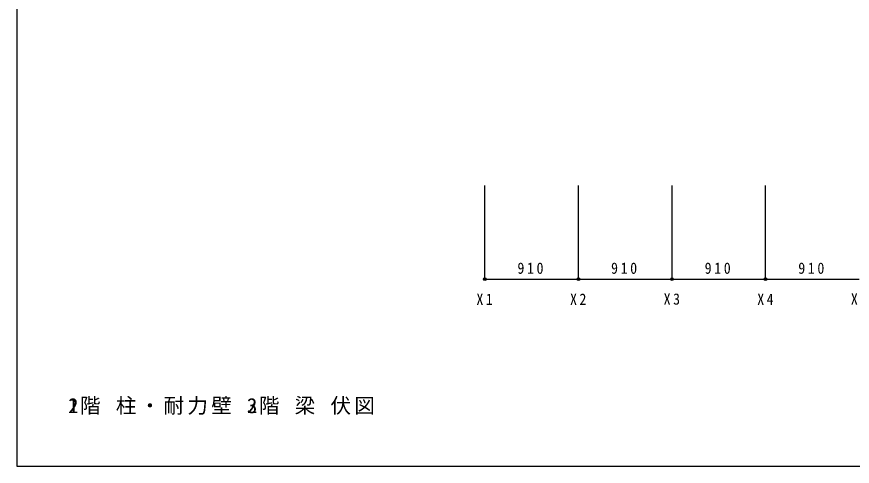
# Model space of a CAD drawing. Units: millimetres at full size, sheet at 1:50. Extents: x -14850 to 14850, y -10500 to 10500.
# Drawn here: x -14850 to -6728, y -10500 to -6128 of the extents above; entities that cross this region are included whole.
import ezdxf

# ---------------------------------------------------------------- set-up
doc = ezdxf.new("R2010")
doc.units = ezdxf.units.MM
doc.header["$LTSCALE"] = 50
doc.header["$PDMODE"] = 32
doc.header["$PDSIZE"] = 25
for name, color, linetype in [('1-A_AXIS', 7, 'Continuous'), ('1-D_PAPER-1', 4, 'Continuous'), ('2-A_AXIS', 7, 'Continuous'), ('2-D_PAPER-2', 4, 'Continuous')]:
    doc.layers.add(name, color=color, linetype=linetype)
doc.styles.add('ＭＳ ゴシック', font='')
doc.styles.get('ＭＳ ゴシック').set_extended_font_data('MS Gothic')

msp = doc.modelspace()

# ---------------------------------------------------------------- linework, layer by layer
at = {"layer": '1-A_AXIS', "color": 4}
for p, q in [((-10300, -8680), (-10300, -7770)), ((-9390, -8680), (-9390, -7770)), ((-8480, -8680), (-8480, -7770)), ((-7570, -8680), (-7570, -7770)), ((-10300, -8680), (-9390, -8680)), ((-9390, -8680), (-8480, -8680)), ((-8480, -8680), (-7570, -8680)), ((-7570, -8680), (-6660, -8680))]:
    msp.add_line(p, q, dxfattribs=at)
at = {"layer": '1-A_AXIS'}
for p in [(-10300, -8680), (-9390, -8680), (-8480, -8680), (-7570, -8680)]:
    msp.add_point(p, dxfattribs=at)
at = {"layer": '1-D_PAPER-1'}
msp.add_lwpolyline([(-14850, -10500), (14850, -10500), (14850, 10500), (-14850, 10500)], close=True, dxfattribs=at)
at = {"layer": '2-A_AXIS', "color": 4}
for p, q in [((-10300, -8680), (-10300, -7770)), ((-9390, -8680), (-9390, -7770)), ((-8480, -8680), (-8480, -7770)), ((-7570, -8680), (-7570, -7770)), ((-10300, -8680), (-9390, -8680)), ((-9390, -8680), (-8480, -8680)), ((-8480, -8680), (-7570, -8680)), ((-7570, -8680), (-6660, -8680))]:
    msp.add_line(p, q, dxfattribs=at)
at = {"layer": '2-A_AXIS'}
for p in [(-10300, -8680), (-9390, -8680), (-8480, -8680), (-7570, -8680)]:
    msp.add_point(p, dxfattribs=at)
at = {"layer": '2-D_PAPER-2'}
msp.add_lwpolyline([(-14850, -10500), (14850, -10500), (14850, 10500), (-14850, 10500)], close=True, dxfattribs=at)

# ---------------------------------------------------------------- texts
at = {"layer": '1-A_AXIS', "char_height": 110, "attachment_point": 7, "style": 'ＭＳ ゴシック'}
for s, insert in [('\\T1.38;\\W0.9;910', (-9982.5, -8630)), ('\\T1.38;\\W0.9;910', (-9072.5, -8630)), ('\\T1.38;\\W0.9;910', (-8162.5, -8630)), ('\\T1.38;\\W0.9;910', (-7252.5, -8630)), ('\\T1.36;\\W0.9;X1', (-10381.2, -8930)), ('\\T1.36;\\W0.9;X2', (-9471.2, -8930)), ('\\T1.36;\\W0.9;X3', (-8561.2, -8930)), ('\\T1.36;\\W0.9;X4', (-7651.2, -8930)), ('\\T1.36;\\W0.9;X5', (-6741.2, -8930))]:
    msp.add_mtext(s, dxfattribs=dict(at, insert=insert))
at = {"layer": '1-D_PAPER-1', "color": 7, "insert": (-14350, -10000), "char_height": 146.6, "attachment_point": 7, "style": 'ＭＳ ゴシック'}
msp.add_mtext('\\T1.16;1階\\~柱・耐力壁\\~2階\\~梁\\~伏図', dxfattribs=at)
at = {"layer": '2-A_AXIS', "char_height": 110, "attachment_point": 7, "style": 'ＭＳ ゴシック'}
for s, insert in [('\\T1.38;\\W0.9;910', (-9982.5, -8630)), ('\\T1.38;\\W0.9;910', (-9072.5, -8630)), ('\\T1.38;\\W0.9;910', (-8162.5, -8630)), ('\\T1.38;\\W0.9;910', (-7252.5, -8630)), ('\\T1.36;\\W0.9;X1', (-10381.2, -8930)), ('\\T1.36;\\W0.9;X2', (-9471.2, -8930)), ('\\T1.36;\\W0.9;X3', (-8561.2, -8930)), ('\\T1.36;\\W0.9;X4', (-7651.2, -8930)), ('\\T1.36;\\W0.9;X5', (-6741.2, -8930))]:
    msp.add_mtext(s, dxfattribs=dict(at, insert=insert))
at = {"layer": '2-D_PAPER-2', "color": 7, "insert": (-14350, -10000), "char_height": 146.6, "attachment_point": 7, "style": 'ＭＳ ゴシック'}
msp.add_mtext('\\T1.16;2階\\~柱・耐力壁\\~3階\\~梁\\~伏図', dxfattribs=at)

doc.saveas('drawing.dxf')
